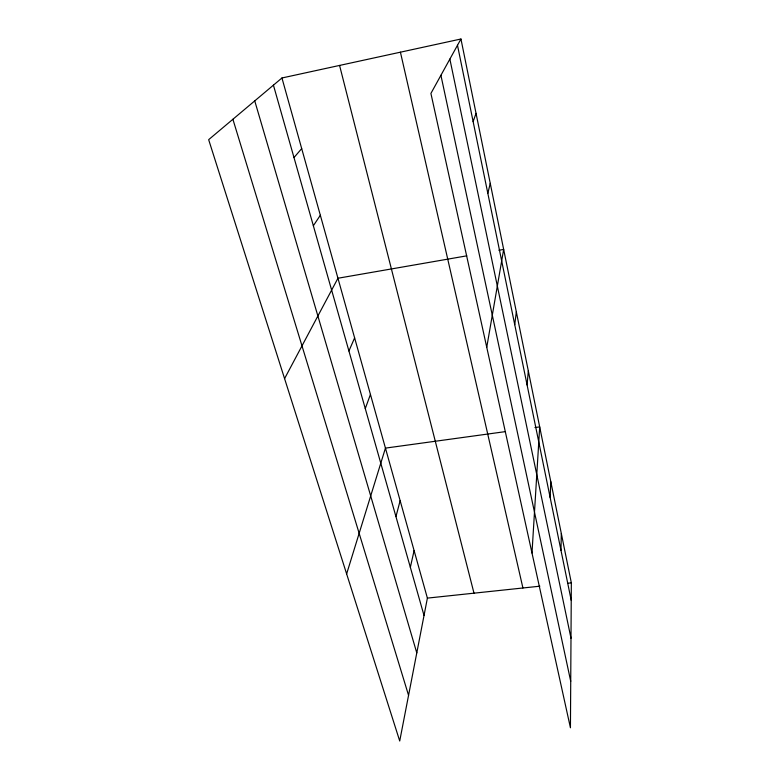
<?xml version="1.0" encoding="UTF-8"?>
<svg xmlns="http://www.w3.org/2000/svg" width="780" height="780" viewBox="0 0 780 780"><rect width="100%" height="100%" fill="white"/><g stroke="black" fill="none" stroke-linecap="round" stroke-linejoin="round"><path stroke-width="1.17" d="M460.951 39L571.34 582.855L570.433 727.779L430.911 93.424L460.951 39L281.95 77.981L208.66 139.669L399.721 741L427.391 598.114L281.95 77.981M560.976 550.339L561.327 533.52M550.173 497.601L550.787 481.611M531.989 553.01L539.692 426.904L534.963 427.547M527.085 384.93L528.323 370.909M514.742 324.675L516.331 311.844M486.749 347.295L503.666 249.424L498.907 250.253M410.348 567.304L414.102 550.592M487.831 193.343L490.259 183.368M395.957 516.614L400.14 500.653M346.632 573.904L385.447 448.11L505.44 431.613M473.128 121.592L476.044 113.353M365.274 408.584L370.441 394.436M348.913 350.971L354.627 337.886M284.583 378.612L337.945 278.245L466.781 255.84M313.355 225.742L320.336 215.251M293.992 157.541L301.694 148.609M427.391 598.114L539.867 586.19M567.713 583.245L571.34 582.855M232.898 119.272L408.564 695.37M254.738 100.883L416.783 652.899M273.429 85.147L424.027 615.488M339.573 65.432L473.986 593.17M400.423 52.182L522.922 587.993M440.915 75.309L570.726 681.32M449.865 59.085L570.999 638.235M457.49 45.269L571.233 600.395"/></g></svg>
